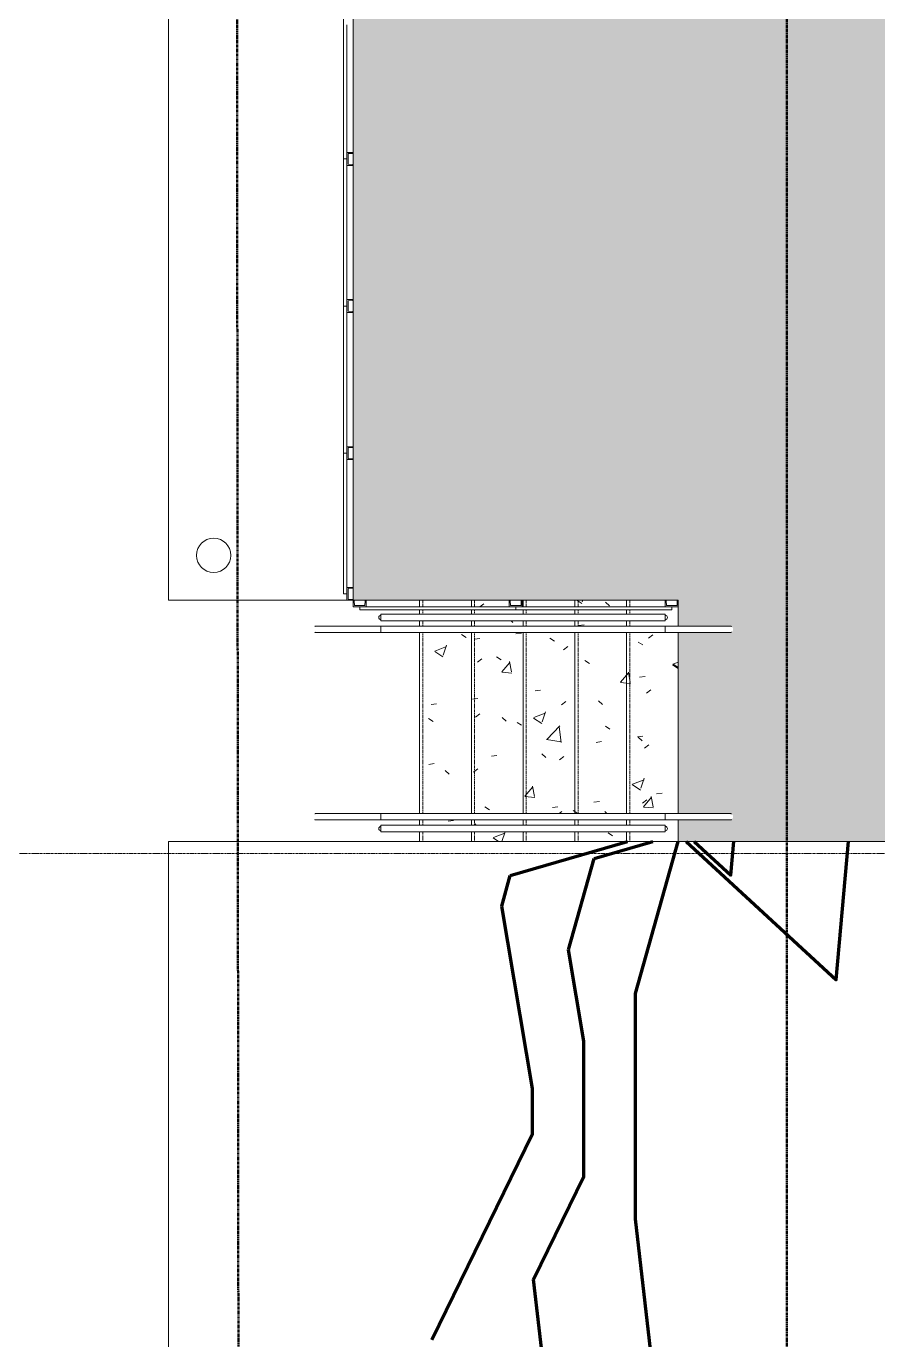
# Model space of a CAD drawing. Header units: inches. Extents: x -4235 to -464, y 9706 to 12425.
# Drawn here: x -4037.2 to -3839.6, y 10703.3 to 11008.3 of the extents above; entities that cross this region are included whole.
import ezdxf

# ---------------------------------------------------------------- set-up
doc = ezdxf.new("R2010")
doc.units = ezdxf.units.IN
doc.header["$MEASUREMENT"] = 0
for name, pattern in [('Dash 1_16_', [0.125, 0.0625, -0.0625]), ('Double Dash 3_8_', [1, 0.375, -0.125, 0.125, -0.125, 0.125, -0.125]), ('Grid Line 1_2_', [0.875, 0.5, -0.125, 0.125, -0.125]), ('Overhead 1_16_', [0.101562, 0.0625, -0.039062])]:
    doc.linetypes.add(name, pattern=pattern)
for name, color, linetype, lineweight in [('0-1', 7, 'Continuous', 5), ('A-FLOR-4', 192, 'Continuous', 9), ('A-FLOR-HRAL', 11, 'Continuous', 9), ('A-FLOR-PATT-1', 9, 'Continuous', 9), ('A-GLAZ-CURT', 52, 'Continuous', 9), ('A-GLAZ-CWMG', 51, 'Continuous', 9), ('C-PROP-LINE', 91, 'Double Dash 3_8_', 50), ('C-PROP-LINE-1', 91, 'Dash 1_16_', 50), ('C-TOPO', 7, 'Continuous', 9), ('C-TOPO-MAJR-1', 253, 'Continuous', 70), ('E-LITE-EQPM', 33, 'Continuous', 9), ('S-GRID-1', 1, 'Grid Line 1_2_', 9), ('S-STRS', 31, 'Continuous', 9), ('S-STRS-6', 9, 'Continuous', 9), ('S-STRS-7', 31, 'Overhead 1_16_', 9)]:
    doc.layers.add(name, color=color, linetype=linetype, lineweight=lineweight)
pattern_1 = [(50, (0, 0), (27.5427, -2.40992), [2.88, -31.68]), (355, (0, 0), (-5.327844, 28.884266), [2.304, -25.344]), (100.451, (2.295, -0.2), (22.215316, 26.47393), [2.448, -26.924]), (46.184, (0, 7.68), (40.98187, -6.35642), [4.32, -47.52]), (96.636, (3.415, 7.15), (35.89075, 37.40619), [3.671, -40.386]), (351.184, (0, 7.68), (35.89097, 37.40622), [3.456, -38.016]), (21, (3.84, 5.76), (22.921036, -15.46073), [2.88, -31.68]), (326, (3.84, 5.76), (9.34353, 27.84574), [2.304, -25.344]), (71.451, (5.75, 4.472), (32.26477, 12.38442), [2.448, -26.924]), (37.5, (0, 0), (0.466855, 12.782707), [1.267, -23.77, 1.267, -24.461, -25.44]), (37.5, (0, 0), (0.466855, 12.782707), [-50.765, 1.267, -24.173]), (7.5, (0, 0), (10.10159, 15.14509), [1.267, -13.402, 1.267, -23.194, -9.696]), (7.5, (0, 0), (10.10159, 15.14509), [-39.13, 1.267, -8.429]), (327.5, (-8.563, 0), (20.499161, -0.86578), [1.267, -8.333, 1.267, -28.685, -39.744]), (327.5, (-8.563, 0), (20.499161, -0.86578), [-39.552, 1.267, -38.477]), (317.5, (-12.403, 0), (22.39478, 3.844288), [1.267, -11.213, 1.267, -18.624, -28.224]), (317.5, (-12.403, 0), (22.39478, 3.844288), [-32.371, 1.267, -26.957])]

# ---------------------------------------------------------------- blocks, each defined once
blk = doc.blocks.new('CTR  - Topography_rvt-1-BACKGROUND - 1ST FLOOR')
at = {"layer": 'C-TOPO'}
for p, q in [((-4004.17, 11068.54), (-4004.17, 10874.99)), ((-4004.17, 11068.54), (-4004.17, 10874.99)), ((-3962.82, 10874.99), (-4004.17, 10874.99)), ((-3962.82, 10874.99), (-4004.17, 10874.99)), ((-3945.92, 10818.99), (-4004.17, 10818.99)), ((-4004.17, 10787.56), (-4004.17, 10818.99)), ((-3945.92, 10818.99), (-4004.17, 10818.99)), ((-4004.17, 10818.99), (-4004.17, 10787.56)), ((-4004.17, 10787.56), (-4004.17, 10737.44)), ((-4004.17, 10787.56), (-4004.17, 10737.44)), ((-4004.17, 10737.44), (-4004.17, 10663.53)), ((-4004.17, 10663.53), (-4004.17, 10737.44))]:
    blk.add_line(p, q, dxfattribs=at)
at = {"layer": 'C-TOPO-MAJR-1'}
for p, q in [((-3924.89, 10811.06), (-3897.71, 10818.99)), ((-3905.41, 10815.02), (-3891.82, 10818.99)), ((-3911.37, 10793.83), (-3905.41, 10815.02)), ((-3926.88, 10803.99), (-3924.89, 10811.06))]:
    blk.add_line(p, q, dxfattribs=at)
at = {"layer": 'C-TOPO-MAJR-1', "flags": 128}
for points in [[(-3885.92, 10223.79), (-3892.72, 10279.72), (-3899.51, 10338.22), (-3906.29, 10389.09), (-3906.29, 10479.09), (-3888.25, 10563.85), (-3889.33, 10674.82), (-3895.87, 10731.31), (-3895.87, 10783.67), (-3885.92, 10818.99)], [(-3884.06, 10818.99), (-3849.25, 10786.89), (-3846.43, 10818.99)], [(-3882.19, 10818.99), (-3873.7, 10811.16), (-3873.01, 10818.99)], [(-3943.12, 10703.3), (-3919.72, 10751.13), (-3919.72, 10761.61), (-3926.88, 10803.99)], [(-3919.5, 10717.31), (-3907.79, 10741.22), (-3907.79, 10772.64), (-3911.37, 10793.83)], [(-3930.21, 10486.41), (-3919.38, 10537.26), (-3917.98, 10567.48), (-3918.63, 10634.06), (-3915.57, 10683.41), (-3919.5, 10717.31)]]:
    blk.add_lwpolyline(points, dxfattribs=at)
blk = doc.blocks.new('Pathway_Cooper_McGraw-Edison _BSC-BRC_Round - Pathway_Cooper_McGraw-Edison _BSC-BRC_Round-2028611-BACKGROUND - 1ST FLOOR')
at = {"layer": 'E-LITE-EQPM'}
for start, end in [(360, 180), (180, 360)]:
    blk.add_arc((0, 0), 4, start, end, dxfattribs=at)
blk = doc.blocks.new('Railing - 1_-2853207-BACKGROUND - 1ST FLOOR')
at = {"layer": 'A-FLOR-HRAL'}
for p, q in [((2, 11), (2, 0)), ((3.5, 0), (3.5, 11))]:
    blk.add_line(p, q, dxfattribs=at)
at = {"layer": 'A-FLOR-HRAL', "flags": 128}
for points in [[(2, 15), (2, 15.03), (2, 15.06), (2.01, 15.09), (2.01, 15.12), (2.01, 15.15), (2.02, 15.18), (2.03, 15.21), (2.04, 15.24), (2.05, 15.26), (2.06, 15.29), (2.07, 15.32), (2.08, 15.35)], [(3.41, 15.35), (3.43, 15.33), (3.44, 15.3), (3.45, 15.27), (3.46, 15.24), (3.47, 15.22), (3.48, 15.19), (3.48, 15.16), (3.49, 15.13), (3.49, 15.1), (3.5, 15.07), (3.5, 15.04), (3.5, 15.01), (3.5, 15)], [(2, 15), (2, 15), (2, 14.99), (2, 14.97), (2, 14.95), (2, 14.92), (2, 14.89), (2, 14.84), (2, 14.8), (2, 14.74), (2, 14.68), (2, 14.62), (2, 14.55), (2, 14.47), (2, 14.39), (2, 14.3), (2, 14.21), (2, 14.11), (2, 14.01), (2, 13.9), (2, 13.79), (2, 13.67), (2, 13.55), (2, 13.42), (2, 13.29), (2, 13.16), (2, 13.02), (2, 12.89), (2, 12.74), (2, 12.6), (2, 12.45), (2, 12.3), (2, 12.15), (2, 11.99), (2, 11.84), (2, 11.68), (2, 11.52), (2, 11.36), (2, 11.2), (2, 11.04), (2, 11)], [(2, 14.53), (2, 14.6), (2, 14.67), (2, 14.73), (2, 14.78), (2, 14.83), (2, 14.87), (2, 14.91), (2, 14.94), (2, 14.97), (2, 14.98), (2, 14.99), (2, 15), (2, 15)], [(2, 11), (2, 11.16), (2, 11.32), (2, 11.48), (2, 11.64), (2, 11.79), (2, 11.95), (2, 12.11), (2, 12.26), (2, 12.41), (2, 12.56), (2, 12.7), (2, 12.85), (2, 12.94)], [(3.5, 11), (3.5, 11.16), (3.5, 11.32), (3.5, 11.48), (3.5, 11.64), (3.5, 11.79), (3.5, 11.95), (3.5, 12.11), (3.5, 12.26), (3.5, 12.41), (3.5, 12.56), (3.5, 12.7), (3.5, 12.85), (3.5, 12.99), (3.5, 13.12), (3.5, 13.26), (3.5, 13.39), (3.5, 13.52), (3.5, 13.64), (3.5, 13.76), (3.5, 13.87), (3.5, 13.98), (3.5, 14.08), (3.5, 14.18), (3.5, 14.28), (3.5, 14.37), (3.5, 14.45), (3.5, 14.53), (3.5, 14.6), (3.5, 14.67), (3.5, 14.73), (3.5, 14.78), (3.5, 14.83), (3.5, 14.87), (3.5, 14.91), (3.5, 14.94), (3.5, 14.97), (3.5, 14.98), (3.5, 14.99), (3.5, 15), (3.5, 15)], [(3.5, 15), (3.5, 15), (3.5, 14.99), (3.5, 14.97), (3.5, 14.95), (3.5, 14.92), (3.5, 14.89), (3.5, 14.84), (3.5, 14.8), (3.5, 14.74), (3.5, 14.68), (3.5, 14.62), (3.5, 14.55), (3.5, 14.47), (3.5, 14.39), (3.5, 14.3), (3.5, 14.21), (3.5, 14.11), (3.5, 14.01), (3.5, 13.9), (3.5, 13.79), (3.5, 13.67), (3.5, 13.55), (3.5, 13.42), (3.5, 13.29), (3.5, 13.16), (3.5, 13.02), (3.5, 12.89), (3.5, 12.74), (3.5, 12.6), (3.5, 12.45), (3.5, 12.3), (3.5, 12.15), (3.5, 11.99), (3.5, 11.84), (3.5, 11.68), (3.5, 11.52), (3.5, 11.36), (3.5, 11.2), (3.5, 11.04)]]:
    blk.add_lwpolyline(points, dxfattribs=at)
at = {"layer": 'A-FLOR-HRAL'}
blk.add_arc((0, 0), 0.5, 360, 180, dxfattribs=at)
blk = doc.blocks.new('Railing - 1_-2853209-BACKGROUND - 1ST FLOOR')
at = {"layer": 'A-FLOR-HRAL'}
for p, q in [((2, 0), (2, -11)), ((3.5, -11), (3.5, 0))]:
    blk.add_line(p, q, dxfattribs=at)
at = {"layer": 'A-FLOR-HRAL', "flags": 128}
for points in [[(2, -11), (2, -11.16), (2, -11.32), (2, -11.48), (2, -11.64), (2, -11.79), (2, -11.95), (2, -12.11), (2, -12.26), (2, -12.41), (2, -12.56), (2, -12.7), (2, -12.85), (2, -12.99), (2, -13.12), (2, -13.26), (2, -13.39), (2, -13.52), (2, -13.64), (2, -13.76), (2, -13.87), (2, -13.98), (2, -14.08), (2, -14.18), (2, -14.28), (2, -14.37), (2, -14.45), (2, -14.53), (2, -14.6), (2, -14.67), (2, -14.73), (2, -14.78), (2, -14.83), (2, -14.87), (2, -14.91), (2, -14.94), (2, -14.97), (2, -14.98), (2, -14.99), (2, -15), (2, -15)], [(2, -12.94), (2, -12.89), (2, -12.74), (2, -12.6), (2, -12.45), (2, -12.3), (2, -12.15), (2, -11.99), (2, -11.84), (2, -11.68), (2, -11.52), (2, -11.36), (2, -11.2), (2, -11.04)], [(3.5, -11), (3.5, -11.16), (3.5, -11.32), (3.5, -11.48), (3.5, -11.64), (3.5, -11.79), (3.5, -11.95), (3.5, -12.11), (3.5, -12.26), (3.5, -12.41), (3.5, -12.56), (3.5, -12.7), (3.5, -12.85), (3.5, -12.99), (3.5, -13.12), (3.5, -13.26), (3.5, -13.39), (3.5, -13.52), (3.5, -13.64), (3.5, -13.76), (3.5, -13.87), (3.5, -13.98), (3.5, -14.08), (3.5, -14.18), (3.5, -14.28), (3.5, -14.37), (3.5, -14.45), (3.5, -14.53), (3.5, -14.6), (3.5, -14.67), (3.5, -14.73), (3.5, -14.78), (3.5, -14.83), (3.5, -14.87), (3.5, -14.91), (3.5, -14.94), (3.5, -14.97), (3.5, -14.98), (3.5, -14.99), (3.5, -15), (3.5, -15)], [(3.5, -15), (3.5, -15), (3.5, -14.99), (3.5, -14.97), (3.5, -14.95), (3.5, -14.92), (3.5, -14.89), (3.5, -14.84), (3.5, -14.8), (3.5, -14.74), (3.5, -14.68), (3.5, -14.62), (3.5, -14.55), (3.5, -14.47), (3.5, -14.39), (3.5, -14.3), (3.5, -14.21), (3.5, -14.11), (3.5, -14.01), (3.5, -13.9), (3.5, -13.79), (3.5, -13.67), (3.5, -13.55), (3.5, -13.42), (3.5, -13.29), (3.5, -13.16), (3.5, -13.02), (3.5, -12.89), (3.5, -12.74), (3.5, -12.6), (3.5, -12.45), (3.5, -12.3), (3.5, -12.15), (3.5, -11.99), (3.5, -11.84), (3.5, -11.68), (3.5, -11.52), (3.5, -11.36), (3.5, -11.2), (3.5, -11.04), (3.5, -11)], [(2, -15), (2, -15), (2, -14.99), (2, -14.97), (2, -14.95), (2, -14.92), (2, -14.89), (2, -14.84), (2, -14.8), (2, -14.74), (2, -14.68), (2, -14.62), (2, -14.55), (2, -14.5)], [(2.07, -15.33), (2.06, -15.3), (2.05, -15.27), (2.04, -15.24), (2.03, -15.22), (2.02, -15.19), (2.02, -15.16), (2.01, -15.13), (2.01, -15.1), (2, -15.07), (2, -15.04), (2, -15.01), (2, -15)], [(3.5, -15), (3.5, -15.03), (3.5, -15.06), (3.49, -15.09), (3.49, -15.12), (3.49, -15.15), (3.48, -15.18), (3.47, -15.21), (3.46, -15.24), (3.45, -15.26), (3.44, -15.29), (3.43, -15.32), (3.42, -15.35)]]:
    blk.add_lwpolyline(points, dxfattribs=at)
at = {"layer": 'A-FLOR-HRAL'}
blk.add_arc((0, 0), 0.5, 180, 360, dxfattribs=at)
blk = doc.blocks.new('Railing - Railing-2756726-BACKGROUND - 1ST FLOOR')
at = {"layer": 'A-FLOR-HRAL'}
for p, q in [((-3954.92, 10825.49), (-3888.92, 10825.49)), ((-3954.92, 10823.99), (-3954.92, 10825.49)), ((-3954.92, 10823.99), (-3888.92, 10823.99)), ((-3888.92, 10825.49), (-3888.92, 10823.99)), ((-3954.92, 10822.74), (-3888.92, 10822.74)), ((-3954.92, 10821.24), (-3954.92, 10822.74)), ((-3954.92, 10821.24), (-3888.92, 10821.24)), ((-3888.92, 10822.74), (-3888.92, 10821.24))]:
    blk.add_line(p, q, dxfattribs=at)
at = {"rotation": 90}
for name, p in [('Railing - 1_-2853207-BACKGROUND - 1ST FLOOR', (-3954.92, 10821.99)), ('Railing - 1_-2853209-BACKGROUND - 1ST FLOOR', (-3888.92, 10821.99))]:
    blk.add_blockref(name, p, dxfattribs=at)
blk = doc.blocks.new('Railing - Railing-2756734-BACKGROUND - 1ST FLOOR')
at = {"layer": 'A-FLOR-HRAL'}
for p, q in [((-3954.92, 10871.74), (-3888.92, 10871.74)), ((-3954.92, 10870.24), (-3954.92, 10871.74)), ((-3888.92, 10871.74), (-3888.92, 10870.24)), ((-3954.92, 10870.24), (-3888.92, 10870.24)), ((-3954.92, 10868.99), (-3888.92, 10868.99)), ((-3954.92, 10867.49), (-3954.92, 10868.99)), ((-3888.92, 10868.99), (-3888.92, 10867.49)), ((-3954.92, 10867.49), (-3888.92, 10867.49))]:
    blk.add_line(p, q, dxfattribs=at)
at = {"extrusion": (0, 0, -1), "zscale": -1, "rotation": 270}
for name, p in [('Railing - 1_-2853207-BACKGROUND - 1ST FLOOR', (3954.92, 10870.99)), ('Railing - 1_-2853209-BACKGROUND - 1ST FLOOR', (3888.92, 10870.99))]:
    blk.add_blockref(name, p, dxfattribs=at)
blk = doc.blocks.new('Horizontal_Siding - Horizontal_Siding-2854788-BACKGROUND - 1ST FLOOR')
at = {"layer": 'A-GLAZ-CURT'}
for p, q in [((-18.1, 2.25), (18.1, 2.25)), ((-18.1, 1.5), (-18.1, 2.25)), ((16.6, 1.5), (-16.6, 1.5)), ((18.1, 2.25), (18.1, 1.5))]:
    blk.add_line(p, q, dxfattribs=at)
blk = doc.blocks.new('Rectangular Mullion - RAILING POST-2666422-BACKGROUND - 1ST FLOOR')
at = {"layer": 'A-GLAZ-CWMG'}
for p, q in [((-1.5, -1.5), (-1.5, 0)), ((1.5, 0), (1.5, -1.5)), ((1.5, -1.5), (-1.5, -1.5)), ((-1.29, -0.21), (-1.22, -1.18)), ((-1.22, -1.18), (1.22, -1.18)), ((1.22, -1.18), (1.29, -0.21))]:
    blk.add_line(p, q, dxfattribs=at)
for centre, radius, start, end in [((-1.5, -0.21), 0.211, 359.472, 90), ((1.5, -0.21), 0.21, 90, 180.528)]:
    blk.add_arc(centre, radius, start, end, dxfattribs=at)
blk = doc.blocks.new('Rectangular Mullion - RAILING POST-2680134-BACKGROUND - 1ST FLOOR')
at = {"layer": 'A-GLAZ-CWMG'}
for p, q in [((-3, -1.5), (-3, 0)), ((0, 0), (0, -1.5)), ((0, -1.5), (-3, -1.5)), ((-2.79, -0.21), (-2.72, -1.18)), ((-2.72, -1.18), (-0.28, -1.18)), ((-0.28, -1.18), (-0.21, -0.21))]:
    blk.add_line(p, q, dxfattribs=at)
for centre, start, end in [((-3, -0.21), 359.472, 90), ((0, -0.21), 90, 180.528)]:
    blk.add_arc(centre, 0.21, start, end, dxfattribs=at)
blk = doc.blocks.new('Horizontal_Siding - Horizontal_Siding-2854790-BACKGROUND - 1ST FLOOR')
at = {"layer": 'A-GLAZ-CURT'}
for p, q in [((-16.33, 2.25), (16.33, 2.25)), ((-16.33, 1.5), (-16.33, 2.25)), ((14.83, 1.5), (-14.83, 1.5)), ((16.33, 2.25), (16.33, 1.5))]:
    blk.add_line(p, q, dxfattribs=at)
blk = doc.blocks.new('Horizontal_Siding - Horizontal_Siding-2854791-BACKGROUND - 1ST FLOOR')
at = {"layer": 'A-GLAZ-CURT'}
for p, q in [((-17.08, 2.25), (17.08, 2.25)), ((-17.08, 1.5), (-17.08, 2.25)), ((15.58, 1.5), (-15.58, 1.5)), ((17.08, 2.25), (17.08, 1.5))]:
    blk.add_line(p, q, dxfattribs=at)
blk = doc.blocks.new('Rectangular Mullion - RAILING POST-2806288-BACKGROUND - 1ST FLOOR')
at = {"layer": 'A-GLAZ-CWMG'}
for p, q in [((-3, 0), (-3, -1.5)), ((0, -1.5), (0, 0)), ((-3, -1.5), (0, -1.5)), ((-2.72, -1.18), (-2.79, -0.21)), ((-0.28, -1.18), (-2.72, -1.18)), ((-0.21, -0.21), (-0.28, -1.18))]:
    blk.add_line(p, q, dxfattribs=at)
for centre, radius, start, end in [((-3, -0.21), 0.211, 359.472, 90), ((0, -0.21), 0.21, 90, 180.528)]:
    blk.add_arc(centre, radius, start, end, dxfattribs=at)
blk = doc.blocks.new('Family - ___-1878357-BACKGROUND - 1ST FLOOR')
at = {"layer": 'C-PROP-LINE'}
blk.add_line((-3989.42, 12089.69), (-3987.26, 10009.09), dxfattribs=at)
blk = doc.blocks.new('Family - ___-2835860-BACKGROUND - 1ST FLOOR')
at = {"layer": 'C-PROP-LINE-1'}
blk.add_line((-3860.72, 9980.19), (-3860.72, 11434.39), dxfattribs=at)
blk = doc.blocks.new('Family - ___-2835932-BACKGROUND - 1ST FLOOR')
at = {"layer": 'C-PROP-LINE-1'}
blk.add_line((-3860.72, 9980.19), (-3860.72, 12118.59), dxfattribs=at)

msp = doc.modelspace()

# ---------------------------------------------------------------- hatches: boundary and pattern name
at = {"layer": 'A-FLOR-PATT-1'}
h = msp.add_hatch(dxfattribs=at)
h.set_pattern_fill('FP_15', color=256, style=0, pattern_type=2)
h.set_pattern_definition([(0, (-2997.02, 11101.99), (-120, 76.8), [0.392, -119.607]), (0, (-2997.02, 11102.386), (-120, 76.8), [0.392, -119.607]), (0, (-2997.02, 11111.59), (-120, 76.8), [0.392, -119.607]), (0, (-2997.02, 11111.986), (-120, 76.8), [0.392, -119.607]), (0, (-2997.02, 11121.19), (-120, 76.8), [0.392, -119.607]), (0, (-2997.02, 11121.586), (-120, 76.8), [0.392, -119.607]), (0, (-2997.02, 11130.79), (-120, 76.8), [0.392, -119.607]), (0, (-2997.02, 11131.186), (-120, 76.8), [0.392, -119.607]), (0, (-2997.02, 11140.39), (-120, 76.8), [0.392, -119.607]), (0, (-2997.02, 11140.786), (-120, 76.8), [0.392, -119.607]), (0, (-2997.02, 11149.99), (-120, 76.8), [0.392, -119.607]), (0, (-2997.02, 11150.386), (-120, 76.8), [0.392, -119.607]), (0, (-2997.02, 11159.59), (-120, 76.8), [0.392, -119.607]), (0, (-2997.02, 11159.986), (-120, 76.8), [0.392, -119.607]), (0, (-2997.02, 11169.19), (-120, 76.8), [0.392, -119.607]), (0, (-2997.02, 11169.586), (-120, 76.8), [0.392, -119.607]), (0, (-2977.02, 11101.99), (-120, 76.8), [0.392, -119.607]), (0, (-2977.02, 11102.386), (-120, 76.8), [0.392, -119.607]), (0, (-2977.02, 11111.59), (-120, 76.8), [0.392, -119.607]), (0, (-2977.02, 11111.986), (-120, 76.8), [0.392, -119.607]), (0, (-2977.02, 11121.19), (-120, 76.8), [0.392, -119.607]), (0, (-2977.02, 11121.586), (-120, 76.8), [0.392, -119.607]), (0, (-2977.02, 11130.79), (-120, 76.8), [0.392, -119.607]), (0, (-2977.02, 11131.186), (-120, 76.8), [0.392, -119.607]), (0, (-2977.02, 11140.39), (-120, 76.8), [0.392, -119.607]), (0, (-2977.02, 11140.786), (-120, 76.8), [0.392, -119.607]), (0, (-2977.02, 11149.99), (-120, 76.8), [0.392, -119.607]), (0, (-2977.02, 11150.386), (-120, 76.8), [0.392, -119.607]), (0, (-2977.02, 11159.59), (-120, 76.8), [0.392, -119.607]), (0, (-2977.02, 11159.986), (-120, 76.8), [0.392, -119.607]), (0, (-2977.02, 11169.19), (-120, 76.8), [0.392, -119.607]), (0, (-2977.02, 11169.586), (-120, 76.8), [0.392, -119.607]), (0, (-2957.02, 11101.99), (-120, 76.8), [0.392, -119.607]), (0, (-2957.02, 11102.386), (-120, 76.8), [0.392, -119.607]), (0, (-2957.02, 11111.59), (-120, 76.8), [0.392, -119.607]), (0, (-2957.02, 11111.986), (-120, 76.8), [0.392, -119.607]), (0, (-2957.02, 11121.19), (-120, 76.8), [0.392, -119.607]), (0, (-2957.02, 11121.586), (-120, 76.8), [0.392, -119.607]), (0, (-2957.02, 11130.79), (-120, 76.8), [0.392, -119.607]), (0, (-2957.02, 11131.186), (-120, 76.8), [0.392, -119.607]), (0, (-2957.02, 11140.39), (-120, 76.8), [0.392, -119.607]), (0, (-2957.02, 11140.786), (-120, 76.8), [0.392, -119.607]), (0, (-2957.02, 11149.99), (-120, 76.8), [0.392, -119.607]), (0, (-2957.02, 11150.386), (-120, 76.8), [0.392, -119.607]), (0, (-2957.02, 11159.59), (-120, 76.8), [0.392, -119.607]), (0, (-2957.02, 11159.986), (-120, 76.8), [0.392, -119.607]), (0, (-2957.02, 11169.19), (-120, 76.8), [0.392, -119.607]), (0, (-2957.02, 11169.586), (-120, 76.8), [0.392, -119.607]), (0, (-2937.02, 11101.99), (-120, 76.8), [0.392, -119.607]), (0, (-2937.02, 11102.386), (-120, 76.8), [0.392, -119.607]), (0, (-2937.02, 11111.59), (-120, 76.8), [0.392, -119.607]), (0, (-2937.02, 11111.986), (-120, 76.8), [0.392, -119.607]), (0, (-2937.02, 11121.19), (-120, 76.8), [0.392, -119.607]), (0, (-2937.02, 11121.586), (-120, 76.8), [0.392, -119.607]), (0, (-2937.02, 11130.79), (-120, 76.8), [0.392, -119.607]), (0, (-2937.02, 11131.186), (-120, 76.8), [0.392, -119.607]), (0, (-2937.02, 11140.39), (-120, 76.8), [0.392, -119.607]), (0, (-2937.02, 11140.786), (-120, 76.8), [0.392, -119.607]), (0, (-2937.02, 11149.99), (-120, 76.8), [0.392, -119.607]), (0, (-2937.02, 11150.386), (-120, 76.8), [0.392, -119.607]), (0, (-2937.02, 11159.59), (-120, 76.8), [0.392, -119.607]), (0, (-2937.02, 11159.986), (-120, 76.8), [0.392, -119.607]), (0, (-2937.02, 11169.19), (-120, 76.8), [0.392, -119.607]), (0, (-2937.02, 11169.586), (-120, 76.8), [0.392, -119.607]), (0, (-2917.02, 11101.99), (-120, 76.8), [0.392, -119.607]), (0, (-2917.02, 11102.386), (-120, 76.8), [0.392, -119.607]), (0, (-2917.02, 11111.59), (-120, 76.8), [0.392, -119.607]), (0, (-2917.02, 11111.986), (-120, 76.8), [0.392, -119.607]), (0, (-2917.02, 11121.19), (-120, 76.8), [0.392, -119.607]), (0, (-2917.02, 11121.586), (-120, 76.8), [0.392, -119.607]), (0, (-2917.02, 11130.79), (-120, 76.8), [0.392, -119.607]), (0, (-2917.02, 11131.186), (-120, 76.8), [0.392, -119.607]), (0, (-2917.02, 11140.39), (-120, 76.8), [0.392, -119.607]), (0, (-2917.02, 11140.786), (-120, 76.8), [0.392, -119.607]), (0, (-2917.02, 11149.99), (-120, 76.8), [0.392, -119.607]), (0, (-2917.02, 11150.386), (-120, 76.8), [0.392, -119.607]), (0, (-2917.02, 11159.59), (-120, 76.8), [0.392, -119.607]), (0, (-2917.02, 11159.986), (-120, 76.8), [0.392, -119.607]), (0, (-2917.02, 11169.19), (-120, 76.8), [0.392, -119.607]), (0, (-2917.02, 11169.586), (-120, 76.8), [0.392, -119.607]), (0, (-2897.02, 11101.99), (-120, 76.8), [0.392, -119.607]), (0, (-2897.02, 11102.386), (-120, 76.8), [0.392, -119.607]), (0, (-2897.02, 11111.59), (-120, 76.8), [0.392, -119.607]), (0, (-2897.02, 11111.986), (-120, 76.8), [0.392, -119.607]), (0, (-2897.02, 11121.19), (-120, 76.8), [0.392, -119.607]), (0, (-2897.02, 11121.586), (-120, 76.8), [0.392, -119.607]), (0, (-2897.02, 11130.79), (-120, 76.8), [0.392, -119.607]), (0, (-2897.02, 11131.186), (-120, 76.8), [0.392, -119.607]), (0, (-2897.02, 11140.39), (-120, 76.8), [0.392, -119.607]), (0, (-2897.02, 11140.786), (-120, 76.8), [0.392, -119.607]), (0, (-2897.02, 11149.99), (-120, 76.8), [0.392, -119.607]), (0, (-2897.02, 11150.386), (-120, 76.8), [0.392, -119.607]), (0, (-2897.02, 11159.59), (-120, 76.8), [0.392, -119.607]), (0, (-2897.02, 11159.986), (-120, 76.8), [0.392, -119.607]), (0, (-2897.02, 11169.19), (-120, 76.8), [0.392, -119.607]), (0, (-2897.02, 11169.586), (-120, 76.8), [0.392, -119.607]), (90, (-3003.47, 11116.59), (-120, 7e-15), [9.6, -67.2]), (90, (-2997.02, 11101.99), (-120, 7e-15), [0.392, -76.407]), (90, (-2997.02, 11111.59), (-120, 7e-15), [0.392, -76.407]), (90, (-2997.02, 11121.19), (-120, 7e-15), [0.392, -76.407]), (90, (-2997.02, 11130.79), (-120, 7e-15), [0.392, -76.407]), (90, (-2997.02, 11140.39), (-120, 7e-15), [0.392, -76.407]), (90, (-2997.02, 11149.99), (-120, 7e-15), [0.392, -76.407]), (90, (-2997.02, 11159.59), (-120, 7e-15), [0.392, -76.407]), (90, (-2997.02, 11169.19), (-120, 7e-15), [0.392, -76.407]), (90, (-2996.63, 11101.99), (-120, 7e-15), [0.392, -76.407]), (90, (-2996.63, 11111.59), (-120, 7e-15), [0.392, -76.407]), (90, (-2996.63, 11121.19), (-120, 7e-15), [0.392, -76.407]), (90, (-2996.63, 11130.79), (-120, 7e-15), [0.392, -76.407]), (90, (-2996.63, 11140.39), (-120, 7e-15), [0.392, -76.407]), (90, (-2996.63, 11149.99), (-120, 7e-15), [0.392, -76.407]), (90, (-2996.63, 11159.59), (-120, 7e-15), [0.392, -76.407]), (90, (-2996.63, 11169.19), (-120, 7e-15), [0.392, -76.407]), (90, (-2987.32, 11135.79), (-120, 7e-15), [9.6, -67.2]), (90, (-2987.32, 11164.59), (-120, 7e-15), [9.6, -67.2]), (90, (-2977.02, 11101.99), (-120, 7e-15), [0.392, -76.407]), (90, (-2977.02, 11111.59), (-120, 7e-15), [0.392, -76.407]), (90, (-2977.02, 11121.19), (-120, 7e-15), [0.392, -76.407]), (90, (-2977.02, 11130.79), (-120, 7e-15), [0.392, -76.407]), (90, (-2977.02, 11140.39), (-120, 7e-15), [0.392, -76.407]), (90, (-2977.02, 11149.99), (-120, 7e-15), [0.392, -76.407]), (90, (-2977.02, 11159.59), (-120, 7e-15), [0.392, -76.407]), (90, (-2977.02, 11169.19), (-120, 7e-15), [0.392, -76.407]), (90, (-2976.63, 11101.99), (-120, 7e-15), [0.392, -76.407]), (90, (-2976.63, 11111.59), (-120, 7e-15), [0.392, -76.407]), (90, (-2976.63, 11121.19), (-120, 7e-15), [0.392, -76.407]), (90, (-2976.63, 11130.79), (-120, 7e-15), [0.392, -76.407]), (90, (-2976.63, 11140.39), (-120, 7e-15), [0.392, -76.407]), (90, (-2976.63, 11149.99), (-120, 7e-15), [0.392, -76.407]), (90, (-2976.63, 11159.59), (-120, 7e-15), [0.392, -76.407]), (90, (-2976.63, 11169.19), (-120, 7e-15), [0.392, -76.407]), (90, (-2957.02, 11101.99), (-120, 7e-15), [0.392, -76.407]), (90, (-2957.02, 11111.59), (-120, 7e-15), [0.392, -76.407]), (90, (-2957.02, 11121.19), (-120, 7e-15), [0.392, -76.407]), (90, (-2957.02, 11130.79), (-120, 7e-15), [0.392, -76.407]), (90, (-2957.02, 11140.39), (-120, 7e-15), [0.392, -76.407]), (90, (-2957.02, 11149.99), (-120, 7e-15), [0.392, -76.407]), (90, (-2957.02, 11159.59), (-120, 7e-15), [0.392, -76.407]), (90, (-2957.02, 11169.19), (-120, 7e-15), [0.392, -76.407]), (90, (-2956.63, 11101.99), (-120, 7e-15), [0.392, -76.407]), (90, (-2956.63, 11111.59), (-120, 7e-15), [0.392, -76.407]), (90, (-2956.63, 11121.19), (-120, 7e-15), [0.392, -76.407]), (90, (-2956.63, 11130.79), (-120, 7e-15), [0.392, -76.407]), (90, (-2956.63, 11140.39), (-120, 7e-15), [0.392, -76.407]), (90, (-2956.63, 11149.99), (-120, 7e-15), [0.392, -76.407]), (90, (-2956.63, 11159.59), (-120, 7e-15), [0.392, -76.407]), (90, (-2956.63, 11169.19), (-120, 7e-15), [0.392, -76.407]), (90, (-2946.77, 11106.99), (-120, 7e-15), [9.6, -67.2]), (90, (-2946.77, 11145.39), (-120, 7e-15), [9.6, -67.2]), (90, (-2937.02, 11101.99), (-120, 7e-15), [0.392, -76.407]), (90, (-2937.02, 11111.59), (-120, 7e-15), [0.392, -76.407]), (90, (-2937.02, 11121.19), (-120, 7e-15), [0.392, -76.407]), (90, (-2937.02, 11130.79), (-120, 7e-15), [0.392, -76.407]), (90, (-2937.02, 11140.39), (-120, 7e-15), [0.392, -76.407]), (90, (-2937.02, 11149.99), (-120, 7e-15), [0.392, -76.407]), (90, (-2937.02, 11159.59), (-120, 7e-15), [0.392, -76.407]), (90, (-2937.02, 11169.19), (-120, 7e-15), [0.392, -76.407]), (90, (-2936.63, 11101.99), (-120, 7e-15), [0.392, -76.407]), (90, (-2936.63, 11111.59), (-120, 7e-15), [0.392, -76.407]), (90, (-2936.63, 11121.19), (-120, 7e-15), [0.392, -76.407]), (90, (-2936.63, 11130.79), (-120, 7e-15), [0.392, -76.407]), (90, (-2936.63, 11140.39), (-120, 7e-15), [0.392, -76.407]), (90, (-2936.63, 11149.99), (-120, 7e-15), [0.392, -76.407]), (90, (-2936.63, 11159.59), (-120, 7e-15), [0.392, -76.407]), (90, (-2936.63, 11169.19), (-120, 7e-15), [0.392, -76.407]), (90, (-2925.94, 11126.19), (-120, 7e-15), [9.6, -67.2]), (90, (-2917.02, 11101.99), (-120, 7e-15), [0.392, -76.407]), (90, (-2917.02, 11111.59), (-120, 7e-15), [0.392, -76.407]), (90, (-2917.02, 11121.19), (-120, 7e-15), [0.392, -76.407]), (90, (-2917.02, 11130.79), (-120, 7e-15), [0.392, -76.407]), (90, (-2917.02, 11140.39), (-120, 7e-15), [0.392, -76.407]), (90, (-2917.02, 11149.99), (-120, 7e-15), [0.392, -76.407]), (90, (-2917.02, 11159.59), (-120, 7e-15), [0.392, -76.407]), (90, (-2917.02, 11169.19), (-120, 7e-15), [0.392, -76.407]), (90, (-2916.63, 11101.99), (-120, 7e-15), [0.392, -76.407]), (90, (-2916.63, 11111.59), (-120, 7e-15), [0.392, -76.407]), (90, (-2916.63, 11121.19), (-120, 7e-15), [0.392, -76.407]), (90, (-2916.63, 11130.79), (-120, 7e-15), [0.392, -76.407]), (90, (-2916.63, 11140.39), (-120, 7e-15), [0.392, -76.407]), (90, (-2916.63, 11149.99), (-120, 7e-15), [0.392, -76.407]), (90, (-2916.63, 11159.59), (-120, 7e-15), [0.392, -76.407]), (90, (-2916.63, 11169.19), (-120, 7e-15), [0.392, -76.407]), (90, (-2905.27, 11097.39), (-120, 7e-15), [9.6, -67.2]), (90, (-2905.27, 11154.99), (-120, 7e-15), [9.6, -67.2]), (90, (-2897.02, 11101.99), (-120, 7e-15), [0.392, -76.407]), (90, (-2897.02, 11111.59), (-120, 7e-15), [0.392, -76.407]), (90, (-2897.02, 11121.19), (-120, 7e-15), [0.392, -76.407]), (90, (-2897.02, 11130.79), (-120, 7e-15), [0.392, -76.407]), (90, (-2897.02, 11140.39), (-120, 7e-15), [0.392, -76.407]), (90, (-2897.02, 11149.99), (-120, 7e-15), [0.392, -76.407]), (90, (-2897.02, 11159.59), (-120, 7e-15), [0.392, -76.407]), (90, (-2897.02, 11169.19), (-120, 7e-15), [0.392, -76.407]), (90, (-2896.63, 11101.99), (-120, 7e-15), [0.392, -76.407]), (90, (-2896.63, 11111.59), (-120, 7e-15), [0.392, -76.407]), (90, (-2896.63, 11121.19), (-120, 7e-15), [0.392, -76.407]), (90, (-2896.63, 11130.79), (-120, 7e-15), [0.392, -76.407]), (90, (-2896.63, 11140.39), (-120, 7e-15), [0.392, -76.407]), (90, (-2896.63, 11149.99), (-120, 7e-15), [0.392, -76.407]), (90, (-2896.63, 11159.59), (-120, 7e-15), [0.392, -76.407]), (90, (-2896.63, 11169.19), (-120, 7e-15), [0.392, -76.407]), (180, (-2892.324, 11097.39), (-120, 76.8), [120, 0, 0, 0]), (180, (-2892.324, 11106.99), (-120, 76.8), [120, 0, 0, 0]), (180, (-2892.324, 11116.59), (-120, 76.8), [120, 0, 0, 0]), (180, (-2892.324, 11126.19), (-120, 76.8), [120, 0, 0, 0]), (180, (-2892.324, 11135.79), (-120, 76.8), [120, 0, 0, 0]), (180, (-2892.324, 11145.39), (-120, 76.8), [120, 0, 0, 0]), (180, (-2892.324, 11154.99), (-120, 76.8), [120, 0, 0, 0]), (180, (-2892.324, 11164.59), (-120, 76.8), [120, 0, 0, 0])])
h.paths.add_polyline_path([(-3961.32, 9946.44), (-3829.32, 9946.44), (-3829.32, 10051.37), (-3832.45, 10051.37), (-3832.45, 10089.39), (-3829.32, 10089.39), (-3829.32, 10127.98), (-3832.45, 10127.98), (-3832.45, 10166), (-3829.32, 10166), (-3829.32, 10167.33), (-3832.73, 10167.33), (-3832.73, 10203.45), (-3829.32, 10203.45), (-3829.32, 10215.19), (-3885.92, 10215.19), (-3885.92, 10210.19), (-3873.73, 10210.16), (-3873.68, 10210.12), (-3873.48, 10210.04), (-3873.31, 10209.86), (-3873.22, 10209.68), (-3873.19, 10209.57), (-3873.19, 10209.3), (-3873.23, 10209.17), (-3873.33, 10209), (-3873.46, 10208.86), (-3873.55, 10208.79), (-3874.25, 10208.7), (-3874.86, 10208.69), (-3878.73, 10208.69), (-3885.92, 10208.69), (-3885.92, 10166.69), (-3873.84, 10166.66), (-3873.39, 10166.47), (-3873.23, 10166.2), (-3873.19, 10166.07), (-3873.2, 10165.78), (-3873.23, 10165.67), (-3873.37, 10165.44), (-3873.46, 10165.36), (-3873.61, 10165.28), (-3874.12, 10165.19), (-3875.72, 10165.19), (-3885.92, 10165.19), (-3885.92, 10160.69), (-3885.85, 10160.69), (-3885.85, 10159.19), (-3886.06, 10159.19), (-3961.32, 10159.19), (-3961.32, 9946.49)], flags=0)
h.paths.add_polyline_path([(-3885.92, 10818.99), (-3829.32, 10818.99), (-3829.32, 10857.77), (-3832.45, 10857.77), (-3832.45, 10895.79), (-3829.32, 10895.79), (-3829.32, 10902.05), (-3831.82, 10902.05), (-3831.82, 10901.49), (-3832.82, 10901.49), (-3832.82, 10930.49), (-3831.82, 10930.49), (-3831.82, 10929.93), (-3829.32, 10929.93), (-3829.32, 10973.54), (-3832.73, 10973.54), (-3832.73, 11009.66), (-3829.32, 11009.66), (-3829.32, 11011.18), (-3832.45, 11011.18), (-3832.45, 11011.61), (-3961.32, 11011.57), (-3961.28, 10874.99), (-3885.92, 10874.99), (-3885.92, 10868.99), (-3873.73, 10868.96), (-3873.68, 10868.92), (-3873.55, 10868.89), (-3873.31, 10868.66), (-3873.22, 10868.48), (-3873.19, 10868.37), (-3873.19, 10868.1), (-3873.23, 10867.97), (-3873.33, 10867.8), (-3873.46, 10867.66), (-3873.55, 10867.59), (-3874.25, 10867.5), (-3874.86, 10867.49), (-3878.73, 10867.49), (-3885.92, 10867.49), (-3885.92, 10825.49), (-3873.84, 10825.46), (-3873.39, 10825.27), (-3873.23, 10825), (-3873.19, 10824.87), (-3873.2, 10824.58), (-3873.23, 10824.47), (-3873.37, 10824.24), (-3873.46, 10824.16), (-3873.61, 10824.08), (-3874.12, 10823.99), (-3875.72, 10823.99), (-3885.92, 10823.99)], flags=0)
h.paths.add_polyline_path([(-2716.32, 12087.19), (-2716.32, 12219.19), (-3088.32, 12219.19), (-3088.32, 12159.19), (-3094.32, 12159.19), (-3094.35, 12146.99), (-3094.39, 12146.94), (-3094.47, 12146.75), (-3094.64, 12146.58), (-3094.84, 12146.48), (-3094.94, 12146.46), (-3095.21, 12146.46), (-3095.41, 12146.53), (-3095.52, 12146.59), (-3095.68, 12146.76), (-3095.73, 12146.87), (-3095.82, 12147.52), (-3095.82, 12148.12), (-3095.82, 12157.14), (-3095.82, 12159.19), (-3137.82, 12159.19), (-3137.84, 12147.13), (-3138.04, 12146.66), (-3138.31, 12146.49), (-3138.44, 12146.46), (-3138.74, 12146.46), (-3138.84, 12146.5), (-3139.02, 12146.59), (-3139.2, 12146.78), (-3139.24, 12146.87), (-3139.32, 12147.38), (-3139.32, 12148.99), (-3139.32, 12159.19), (-3144.32, 12159.19), (-3144.32, 12087.19), (-3131.77, 12087.19), (-3131.77, 12089.69), (-3132.33, 12089.69), (-3132.33, 12090.69), (-3103.33, 12090.69), (-3103.33, 12089.69), (-3103.89, 12089.69), (-3103.89, 12087.19), (-3060.14, 12087.19), (-3060.14, 12090.31), (-3022.11, 12090.31), (-3022.11, 12087.19), (-3020.79, 12087.19), (-3020.79, 12090.6), (-2984.66, 12090.6), (-2984.66, 12087.19), (-2867.19, 12087.19), (-2867.19, 12090.6), (-2831.06, 12090.6), (-2831.06, 12087.19), (-2829.55, 12087.19), (-2829.55, 12090.31), (-2791.52, 12090.31), (-2791.52, 12087.19), (-2791.34, 12087.19), (-2791.34, 12090.31), (-2753.31, 12090.31), (-2753.31, 12087.19), (-2746.2, 12087.19), (-2746.2, 12089.69), (-2746.76, 12089.69), (-2746.76, 12090.69), (-2717.76, 12090.69), (-2717.76, 12089.69), (-2718.32, 12089.69), (-2718.32, 12087.19)], flags=0)
h.paths.add_polyline_path([(-3830.26, 12087.19), (-3712.62, 12087.19), (-3712.62, 12090.31), (-3674.6, 12090.31), (-3674.6, 12087.19), (-3673.59, 12087.19), (-3673.59, 12090.6), (-3637.46, 12090.6), (-3637.46, 12087.19), (-3631.32, 12087.19), (-3631.32, 12159.19), (-3636.32, 12159.19), (-3636.35, 12146.99), (-3636.39, 12146.94), (-3636.47, 12146.75), (-3636.64, 12146.58), (-3636.84, 12146.48), (-3636.94, 12146.46), (-3637.21, 12146.46), (-3637.41, 12146.53), (-3637.52, 12146.59), (-3637.68, 12146.76), (-3637.73, 12146.87), (-3637.82, 12147.52), (-3637.82, 12148.12), (-3637.82, 12157.14), (-3637.82, 12159.19), (-3679.82, 12159.19), (-3679.84, 12147.13), (-3680.04, 12146.66), (-3680.31, 12146.49), (-3680.44, 12146.46), (-3680.74, 12146.46), (-3680.84, 12146.5), (-3681.02, 12146.59), (-3681.2, 12146.78), (-3681.24, 12146.87), (-3681.32, 12147.38), (-3681.32, 12148.99), (-3681.32, 12159.19), (-3687.32, 12159.23), (-3687.37, 12219.19), (-3879.32, 12219.19), (-3879.32, 12087.19), (-3830.32, 12087.19)], flags=0)
h.paths.add_polyline_path([(-2360.95, 12087.19), (-2348.79, 12087.19), (-2348.79, 12090.6), (-2312.66, 12090.6), (-2312.66, 12087.19), (-2311.34, 12087.19), (-2311.34, 12090.31), (-2273.31, 12090.31), (-2273.31, 12087.19), (-2176.94, 12087.19), (-2176.94, 12090.31), (-2138.91, 12090.31), (-2138.91, 12087.19), (-2098.7, 12087.19), (-2098.74, 12219.19), (-2304.95, 12219.19), (-2304.95, 12159.19), (-2310.95, 12159.19), (-2310.98, 12146.99), (-2311.02, 12146.94), (-2311.1, 12146.75), (-2311.27, 12146.58), (-2311.46, 12146.48), (-2311.57, 12146.46), (-2311.84, 12146.46), (-2312.04, 12146.53), (-2312.14, 12146.59), (-2312.3, 12146.76), (-2312.36, 12146.87), (-2312.44, 12147.52), (-2312.45, 12148.12), (-2312.45, 12157.14), (-2312.45, 12159.19), (-2354.45, 12159.19), (-2354.49, 12147.07), (-2354.67, 12146.66), (-2354.93, 12146.49), (-2355.07, 12146.46), (-2355.36, 12146.46), (-2355.47, 12146.5), (-2355.64, 12146.59), (-2355.82, 12146.78), (-2355.86, 12146.87), (-2355.94, 12147.38), (-2355.95, 12148.99), (-2355.95, 12159.19), (-2360.95, 12159.19), (-2360.95, 12087.77)], flags=0)
at = {"layer": 'S-STRS-6'}
h = msp.add_hatch(dxfattribs=at)
h.set_pattern_fill('FP_11', color=256, style=0, pattern_type=2)
h.set_pattern_definition(pattern_1)
h.paths.add_polyline_path([(-3945.92, 10818.99), (-3933.92, 10818.99), (-3933.92, 10821.24), (-3945.92, 10821.24)], flags=0)
h.paths.add_polyline_path([(-3933.92, 10822.74), (-3933.92, 10823.99), (-3945.92, 10823.99), (-3945.92, 10822.74)], flags=0)
h.paths.add_polyline_path([(-3945.92, 10825.49), (-3933.92, 10825.49), (-3933.92, 10867.49), (-3945.92, 10867.49), (-3945.92, 10827.81)], flags=0)
h.paths.add_polyline_path([(-3933.92, 10868.99), (-3933.92, 10870.24), (-3945.92, 10870.24), (-3945.92, 10868.99)], flags=0)
h.paths.add_polyline_path([(-3933.92, 10871.74), (-3933.92, 10872.74), (-3945.92, 10872.74), (-3945.92, 10871.74), (-3934.79, 10871.74)], flags=0)
h.paths.add_polyline_path([(-3934.79, 10873.49), (-3933.92, 10873.49), (-3933.92, 10874.99), (-3945.92, 10874.99), (-3945.92, 10873.49)], flags=0)
h = msp.add_hatch(dxfattribs=at)
h.set_pattern_fill('FP_11', color=256, style=0, pattern_type=2)
h.set_pattern_definition(pattern_1)
h.paths.add_polyline_path([(-3921.92, 10818.99), (-3921.92, 10821.24), (-3933.92, 10821.24), (-3933.92, 10818.99)], flags=0)
h.paths.add_polyline_path([(-3933.92, 10822.74), (-3921.92, 10822.74), (-3921.92, 10823.99), (-3933.92, 10823.99)], flags=0)
h.paths.add_polyline_path([(-3933.92, 10825.49), (-3921.92, 10825.49), (-3921.92, 10867.49), (-3933.92, 10867.49), (-3933.92, 10827.81)], flags=0)
h.paths.add_polyline_path([(-3921.92, 10868.99), (-3921.92, 10870.24), (-3933.92, 10870.24), (-3933.92, 10868.99)], flags=0)
h.paths.add_polyline_path([(-3933.92, 10871.74), (-3921.92, 10871.74), (-3921.92, 10872.74), (-3933.92, 10872.74)], flags=0)
h.paths.add_polyline_path([(-3922.12, 10874.99), (-3925.08, 10874.98), (-3924.91, 10874.78), (-3924.85, 10873.81), (-3922.4, 10873.81), (-3922.33, 10874.78), (-3922.17, 10874.98)], flags=0)
h.paths.add_polyline_path([(-3921.92, 10873.49), (-3921.92, 10874.99), (-3922.12, 10874.99), (-3922.12, 10873.49)], flags=0)
h.paths.add_polyline_path([(-3925.12, 10873.49), (-3925.12, 10874.99), (-3933.92, 10874.99), (-3933.92, 10873.49)], flags=0)
h = msp.add_hatch(dxfattribs=at)
h.set_pattern_fill('FP_11', color=256, style=0, pattern_type=2)
h.set_pattern_definition(pattern_1)
h.paths.add_polyline_path([(-3921.92, 10818.99), (-3909.92, 10818.99), (-3909.92, 10821.24), (-3921.92, 10821.24)], flags=0)
h.paths.add_polyline_path([(-3909.92, 10822.74), (-3909.92, 10823.99), (-3921.92, 10823.99), (-3921.92, 10822.74), (-3920.77, 10822.74)], flags=0)
h.paths.add_polyline_path([(-3909.92, 10825.49), (-3909.92, 10867.49), (-3921.92, 10867.49), (-3921.92, 10825.49), (-3920.77, 10825.49)], flags=0)
h.paths.add_polyline_path([(-3920.77, 10868.99), (-3909.92, 10868.99), (-3909.92, 10870.24), (-3921.92, 10870.24), (-3921.92, 10868.99)], flags=0)
h.paths.add_polyline_path([(-3921.92, 10871.74), (-3909.92, 10871.74), (-3909.92, 10872.74), (-3921.92, 10872.74)], flags=0)
h.paths.add_polyline_path([(-3921.92, 10873.49), (-3909.92, 10873.49), (-3909.92, 10874.99), (-3921.92, 10874.99)], flags=0)
h = msp.add_hatch(dxfattribs=at)
h.set_pattern_fill('FP_11', color=256, style=0, pattern_type=2)
h.set_pattern_definition(pattern_1)
h.paths.add_polyline_path([(-3909.92, 10818.99), (-3897.92, 10818.99), (-3897.92, 10821.24), (-3909.92, 10821.24)], flags=0)
h.paths.add_polyline_path([(-3909.92, 10822.74), (-3897.92, 10822.74), (-3897.92, 10823.99), (-3909.92, 10823.99)], flags=0)
h.paths.add_polyline_path([(-3909.92, 10825.49), (-3897.92, 10825.49), (-3897.92, 10867.49), (-3909.92, 10867.49), (-3909.92, 10827.81)], flags=0)
h.paths.add_polyline_path([(-3897.92, 10868.99), (-3897.92, 10870.24), (-3909.92, 10870.24), (-3909.92, 10868.99)], flags=0)
h.paths.add_polyline_path([(-3909.92, 10871.74), (-3897.92, 10871.74), (-3897.92, 10872.74), (-3909.92, 10872.74)], flags=0)
h.paths.add_polyline_path([(-3909.92, 10873.49), (-3897.92, 10873.49), (-3897.92, 10874.99), (-3909.92, 10874.99)], flags=0)
h = msp.add_hatch(dxfattribs=at)
h.set_pattern_fill('FP_12', color=256, style=0, pattern_type=2)
h.set_pattern_definition(pattern_1)
h.paths.add_polyline_path([(-3885.92, 10818.99), (-3885.92, 10823.99), (-3897.92, 10823.99), (-3897.92, 10822.74), (-3888.92, 10822.74), (-3888.92, 10822.49), (-3888.71, 10822.44), (-3888.53, 10822.3), (-3888.44, 10822.1), (-3888.44, 10821.88), (-3888.53, 10821.68), (-3888.71, 10821.54), (-3888.92, 10821.49), (-3888.92, 10821.24), (-3897.92, 10821.24), (-3897.92, 10818.99), (-3888.92, 10818.99)], flags=0)
h.paths.add_polyline_path([(-3897.92, 10825.49), (-3885.92, 10825.49), (-3885.92, 10867.49), (-3897.92, 10867.49), (-3897.92, 10827.81)], flags=0)
h.paths.add_polyline_path([(-3897.92, 10868.99), (-3885.92, 10868.99), (-3885.92, 10873.49), (-3887.42, 10873.49), (-3887.42, 10872.74), (-3897.92, 10872.74), (-3897.92, 10871.74), (-3888.92, 10871.74), (-3888.92, 10871.49), (-3888.71, 10871.44), (-3888.53, 10871.3), (-3888.44, 10871.1), (-3888.44, 10870.88), (-3888.53, 10870.68), (-3888.71, 10870.54), (-3888.92, 10870.49), (-3888.92, 10870.24), (-3897.92, 10870.24), (-3897.92, 10869.36)], flags=0)
h.paths.add_polyline_path([(-3897.92, 10873.49), (-3888.92, 10873.49), (-3888.92, 10874.99), (-3897.92, 10874.99)], flags=0)
h.paths.add_polyline_path([(-3887.42, 10873.81), (-3886.2, 10873.81), (-3886.13, 10874.78), (-3885.97, 10874.99), (-3888.88, 10874.98), (-3888.71, 10874.78), (-3888.65, 10873.81)], flags=0)

# ---------------------------------------------------------------- linework, layer by layer
at = {"layer": 'A-FLOR-4'}
for p, q in [((-3961.32, 11011.61), (-3961.32, 10874.99)), ((-3961.32, 10874.99), (-3885.92, 10874.99)), ((-3885.92, 10873.49), (-3885.92, 10868.99)), ((-3885.92, 10867.5), (-3885.92, 10825.48)), ((-3885.92, 10823.99), (-3885.92, 10818.99)), ((-3885.92, 10818.99), (-3832.45, 10818.99))]:
    msp.add_line(p, q, dxfattribs=at)
at = {"layer": 'S-GRID-1'}
msp.add_line((-464.45, 10816.19), (-4185.7, 10816.19), dxfattribs=at)
at = {"layer": 'S-STRS'}
for p, q in [((-3945.92, 10874.99), (-3945.92, 10873.49)), ((-3933.92, 10874.99), (-3933.92, 10873.49)), ((-3921.92, 10874.99), (-3921.92, 10873.49)), ((-3909.92, 10874.99), (-3909.92, 10873.49)), ((-3897.92, 10874.99), (-3897.92, 10873.49)), ((-3945.92, 10872.74), (-3945.92, 10871.74)), ((-3933.92, 10872.74), (-3933.92, 10871.74)), ((-3921.92, 10872.74), (-3921.92, 10871.74)), ((-3909.92, 10872.74), (-3909.92, 10871.74)), ((-3897.92, 10872.74), (-3897.92, 10871.74)), ((-3885.92, 10873.49), (-3885.92, 10868.99)), ((-3945.92, 10870.24), (-3945.92, 10868.99)), ((-3933.92, 10870.24), (-3933.92, 10868.99)), ((-3921.92, 10870.24), (-3921.92, 10868.99)), ((-3909.92, 10870.24), (-3909.92, 10868.99)), ((-3897.92, 10870.24), (-3897.92, 10868.99)), ((-3945.92, 10867.49), (-3945.92, 10825.49)), ((-3933.92, 10867.49), (-3933.92, 10825.49)), ((-3921.92, 10867.49), (-3921.92, 10825.49)), ((-3909.92, 10867.49), (-3909.92, 10825.49)), ((-3897.92, 10867.49), (-3897.92, 10825.49)), ((-3885.92, 10867.5), (-3885.92, 10825.48)), ((-3945.92, 10823.99), (-3945.92, 10822.74)), ((-3933.92, 10823.99), (-3933.92, 10822.74)), ((-3921.92, 10823.99), (-3921.92, 10822.74)), ((-3909.92, 10823.99), (-3909.92, 10822.74)), ((-3897.92, 10823.99), (-3897.92, 10822.74)), ((-3885.92, 10823.99), (-3885.92, 10818.99)), ((-3945.92, 10821.24), (-3945.92, 10818.99)), ((-3933.92, 10821.24), (-3933.92, 10818.99)), ((-3921.92, 10821.24), (-3921.92, 10818.99)), ((-3909.92, 10821.24), (-3909.92, 10818.99)), ((-3897.92, 10821.24), (-3897.92, 10818.99)), ((-3945.92, 10818.99), (-3933.92, 10818.99)), ((-3933.92, 10818.99), (-3921.92, 10818.99)), ((-3921.92, 10818.99), (-3909.92, 10818.99)), ((-3909.92, 10818.99), (-3897.92, 10818.99)), ((-3897.92, 10818.99), (-3885.92, 10818.99))]:
    msp.add_line(p, q, dxfattribs=at)
at = {"layer": 'S-STRS-7'}
for p, q in [((-3945.17, 10874.99), (-3945.17, 10873.49)), ((-3933.17, 10874.99), (-3933.17, 10873.49)), ((-3921.17, 10874.99), (-3921.17, 10873.49)), ((-3909.17, 10874.99), (-3909.17, 10873.49)), ((-3897.17, 10874.99), (-3897.17, 10873.49)), ((-3945.17, 10872.74), (-3945.17, 10871.74)), ((-3933.17, 10872.74), (-3933.17, 10871.74)), ((-3921.17, 10872.74), (-3921.17, 10871.74)), ((-3909.17, 10872.74), (-3909.17, 10871.74)), ((-3897.17, 10872.74), (-3897.17, 10871.74)), ((-3945.17, 10870.24), (-3945.17, 10868.99)), ((-3933.17, 10870.24), (-3933.17, 10868.99)), ((-3921.17, 10870.24), (-3921.17, 10868.99)), ((-3909.17, 10870.24), (-3909.17, 10868.99)), ((-3897.17, 10870.24), (-3897.17, 10868.99)), ((-3945.17, 10867.49), (-3945.17, 10825.49)), ((-3933.17, 10867.49), (-3933.17, 10825.49)), ((-3921.17, 10867.49), (-3921.17, 10825.49)), ((-3909.17, 10867.49), (-3909.17, 10825.49)), ((-3897.17, 10867.49), (-3897.17, 10825.49)), ((-3945.17, 10823.99), (-3945.17, 10822.74)), ((-3933.17, 10823.99), (-3933.17, 10822.74)), ((-3921.17, 10823.99), (-3921.17, 10822.74)), ((-3909.17, 10823.99), (-3909.17, 10822.74)), ((-3897.17, 10823.99), (-3897.17, 10822.74)), ((-3945.17, 10821.24), (-3945.17, 10818.99)), ((-3933.17, 10821.24), (-3933.17, 10818.99)), ((-3921.17, 10821.24), (-3921.17, 10818.99)), ((-3909.17, 10821.24), (-3909.17, 10818.99)), ((-3897.17, 10821.24), (-3897.17, 10818.99))]:
    msp.add_line(p, q, dxfattribs=at)

# ---------------------------------------------------------------- block references
at = {"layer": '0-1'}
msp.add_blockref('CTR  - Topography_rvt-1-BACKGROUND - 1ST FLOOR', (0, 0), dxfattribs=at)
at = {"layer": 'A-FLOR-HRAL'}
for name in ['Railing - Railing-2756734-BACKGROUND - 1ST FLOOR', 'Railing - Railing-2756726-BACKGROUND - 1ST FLOOR']:
    msp.add_blockref(name, (0, 0), dxfattribs=at)
at = {"layer": 'A-GLAZ-CURT'}
for name, p, rotation in [('Horizontal_Siding - Horizontal_Siding-2854790-BACKGROUND - 1ST FLOOR', (-3961.32, 10993.79), 89.99999999999997), ('Horizontal_Siding - Horizontal_Siding-2854791-BACKGROUND - 1ST FLOOR', (-3961.32, 10960.38), 89.99999999999997), ('Horizontal_Siding - Horizontal_Siding-2854791-BACKGROUND - 1ST FLOOR', (-3961.32, 10926.22), 89.99999999999997), ('Horizontal_Siding - Horizontal_Siding-2854790-BACKGROUND - 1ST FLOOR', (-3961.32, 10892.82), 89.99999999999997), ('Horizontal_Siding - Horizontal_Siding-2854788-BACKGROUND - 1ST FLOOR', (-3941.72, 10874.99), 180), ('Horizontal_Siding - Horizontal_Siding-2854788-BACKGROUND - 1ST FLOOR', (-3905.52, 10874.99), 180)]:
    msp.add_blockref(name, p, dxfattribs=dict(at, rotation=rotation))
at = {"layer": 'A-GLAZ-CWMG', "extrusion": (0, 0, -1), "rotation": 90.00000000000001}
for p in [(3961.32, 10977.46), (3961.32, 10943.3), (3961.32, 10909.15)]:
    msp.add_blockref('Rectangular Mullion - RAILING POST-2666422-BACKGROUND - 1ST FLOOR', p, dxfattribs=at)
at = {"layer": 'A-GLAZ-CWMG', "rotation": 270}
msp.add_blockref('Rectangular Mullion - RAILING POST-2806288-BACKGROUND - 1ST FLOOR', (-3961.32, 10874.99), dxfattribs=at)
at = {"layer": 'A-GLAZ-CWMG', "extrusion": (0, 0, -1)}
for name, p in [('Rectangular Mullion - RAILING POST-2680134-BACKGROUND - 1ST FLOOR', (3961.32, 10874.99)), ('Rectangular Mullion - RAILING POST-2666422-BACKGROUND - 1ST FLOOR', (3923.62, 10874.99))]:
    msp.add_blockref(name, p, dxfattribs=at)
at = {"layer": 'A-GLAZ-CWMG'}
msp.add_blockref('Rectangular Mullion - RAILING POST-2806288-BACKGROUND - 1ST FLOOR', (-3885.92, 10874.99), dxfattribs=at)
at = {"layer": 'C-PROP-LINE'}
msp.add_blockref('Family - ___-1878357-BACKGROUND - 1ST FLOOR', (0, 0), dxfattribs=at)
at = {"layer": 'C-PROP-LINE-1'}
for name in ['Family - ___-2835860-BACKGROUND - 1ST FLOOR', 'Family - ___-2835932-BACKGROUND - 1ST FLOOR']:
    msp.add_blockref(name, (0, 0), dxfattribs=at)
at = {"layer": 'E-LITE-EQPM'}
msp.add_blockref('Pathway_Cooper_McGraw-Edison _BSC-BRC_Round - Pathway_Cooper_McGraw-Edison _BSC-BRC_Round-2028611-BACKGROUND - 1ST FLOOR', (-3993.72, 10885.42), dxfattribs=at)

doc.saveas('drawing.dxf')
